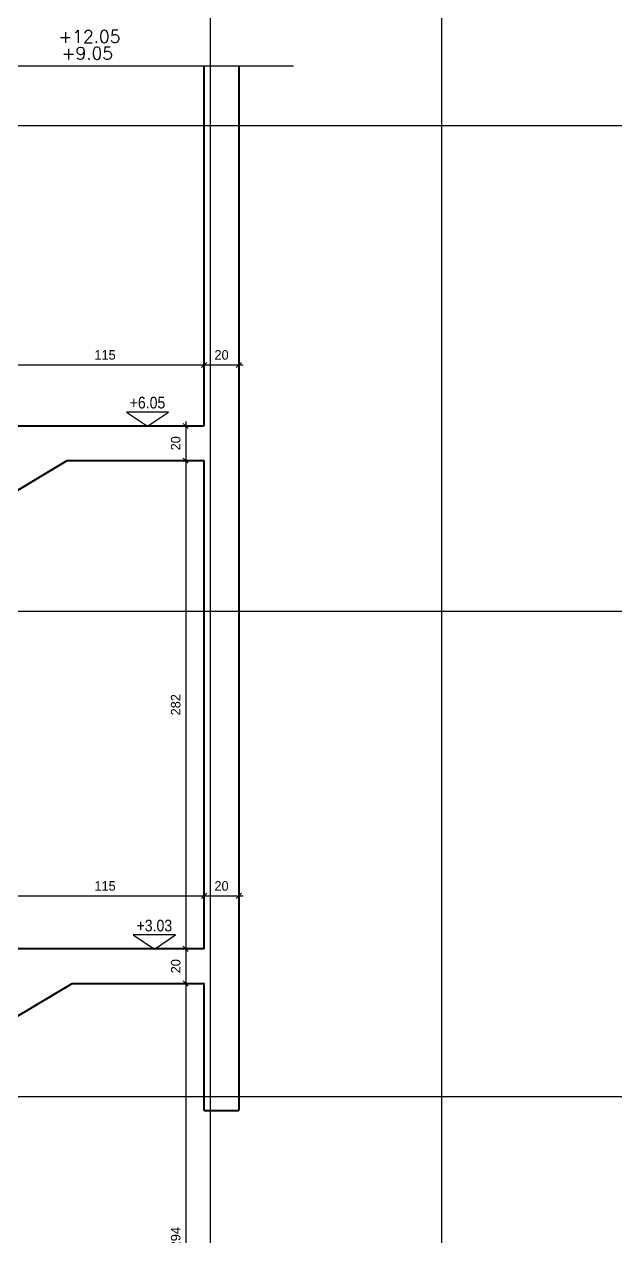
# Model space of a CAD drawing. Header units: inches. Extents: x -5298 to 11252, y 8210 to 22495.
# Drawn here: x 8804 to 9145, y 16194 to 16894 of the extents above; entities that cross this region are included whole.
import ezdxf
from ezdxf.enums import TextEntityAlignment as Align

# ---------------------------------------------------------------- set-up
doc = ezdxf.new("R2010")
doc.units = ezdxf.units.IN
doc.header["$LTSCALE"] = 55
doc.header["$MEASUREMENT"] = 0
doc.layers.get('Defpoints').update_dxf_attribs({"color": 40})
for name, color, linetype in [('BEAM', 3, 'Continuous'), ('break', 1, 'Continuous'), ('dim', 2, 'Continuous'), ('otm', 3, 'Continuous'), ('otm-text', 1, 'Continuous'), ('P-lines', 3, 'Continuous')]:
    doc.layers.add(name, color=color, linetype=linetype)
doc.layers.add('W-Conc', color=3, linetype='Continuous', lineweight=40)
doc.styles.add('danmm', font='danmm.shx', dxfattribs={"width": 0.9})
doc.styles.add('HEBTXT', font='hebtxt-weld.shx')
doc.styles.add('ROMANS', font='romans')
doc.dimstyles.new('25', dxfattribs={"dimtxt": 5.5, "dimasz": 3, "dimexe": 3, "dimexo": 6, "dimgap": 3, "dimtad": 1, "dimdec": 0, "dimrnd": 0.5, "dimtxsty": 'HEBTXT', "dimblk1": 'OBLIQUE', "dimblk2": 'OBLIQUE', "dimsah": 1, "dimcen": 1, "dimdle": 2.5, "dimclre": 9, "dimclrt": 3, "dimazin": 3, "dimtfac": 1, "dimtdec": 0, "dimtix": 1, "dimtmove": 2, "dimatfit": 3, "dimldrblk": 'OBLIQUE'})

# ---------------------------------------------------------------- blocks, each defined once
blk = doc.blocks.new('MF1')
blk.add_lwpolyline([(30, 20), (0, 0), (-30, 20)], close=True)
at = {"style": 'ROMANS'}
blk.add_attdef('0', text='', height=6, dxfattribs=at).set_placement((0, 25), align=Align.CENTER)
blk = doc.blocks.new('_OBLIQUE')
at = {"color": 0, "linetype": 'ByBlock'}
blk.add_line((-0.5, -0.5), (0.5, 0.5), dxfattribs=at)
blk = doc.blocks.new('*D1462')
at = {"layer": 'Defpoints', "color": 0, "linetype": 'Continuous', "ltscale": 5, "transparency": 16777216}
for p in [(8902.25, 16662.16, -0.16), (8897.11, 16642.16), (8897.62, 16642.16, -0.16)]:
    blk.add_point(p, dxfattribs=at)
at = {"layer": 'dim', "color": 0, "linetype": 'Continuous', "lineweight": -2, "ltscale": 5, "transparency": 16777216}
blk.add_line((8897.11, 16664.66), (8897.11, 16639.66), dxfattribs=at)
at = {"layer": 'dim', "color": 9, "linetype": 'Continuous', "lineweight": -2, "ltscale": 5, "transparency": 16777216}
for p, q in [((8896.25, 16662.16), (8894.11, 16662.16)), ((8891.62, 16642.16), (8894.11, 16642.16))]:
    blk.add_line(p, q, dxfattribs=at)
at = {"layer": 'dim', "color": 0, "linetype": 'Continuous', "lineweight": -2, "ltscale": 5, "transparency": 16777216, "xscale": 3, "yscale": 3, "zscale": 3}
for p, rotation in [((8897.11, 16662.16), 90), ((8897.11, 16642.16), 270)]:
    blk.add_blockref('_OBLIQUE', p, dxfattribs=dict(at, rotation=rotation))
at = {"layer": 'dim', "color": 3, "linetype": 'Continuous', "ltscale": 5, "transparency": 16777216, "insert": (8891.36, 16652.16), "char_height": 5.5, "attachment_point": 5, "rotation": 90, "style": 'HEBTXT'}
blk.add_mtext('\\A1;20', dxfattribs=at)
blk = doc.blocks.new('*D1463')
at = {"layer": 'Defpoints', "color": 0, "linetype": 'Continuous', "ltscale": 5, "transparency": 16777216}
for p in [(8897.62, 16642.16, -0.16), (8897.11, 16360.46), (8903.8, 16360.46, 0.34)]:
    blk.add_point(p, dxfattribs=at)
at = {"layer": 'dim', "color": 0, "linetype": 'Continuous', "lineweight": -2, "ltscale": 5, "transparency": 16777216}
blk.add_line((8897.11, 16644.66), (8897.11, 16357.96), dxfattribs=at)
at = {"layer": 'dim', "color": 9, "linetype": 'Continuous', "lineweight": -2, "ltscale": 5, "transparency": 16777216}
for p, q in [((8891.62, 16642.16), (8894.11, 16642.16)), ((8897.8, 16360.46), (8894.11, 16360.46))]:
    blk.add_line(p, q, dxfattribs=at)
at = {"layer": 'dim', "color": 0, "linetype": 'Continuous', "lineweight": -2, "ltscale": 5, "transparency": 16777216, "xscale": 3, "yscale": 3, "zscale": 3}
for p, rotation in [((8897.11, 16642.16), 90), ((8897.11, 16360.46), 270)]:
    blk.add_blockref('_OBLIQUE', p, dxfattribs=dict(at, rotation=rotation))
at = {"layer": 'dim', "color": 3, "linetype": 'Continuous', "ltscale": 5, "transparency": 16777216, "insert": (8891.36, 16501.31), "char_height": 5.5, "attachment_point": 5, "rotation": 90, "style": 'HEBTXT'}
blk.add_mtext('\\A1;282', dxfattribs=at)
blk = doc.blocks.new('*D1464')
at = {"layer": 'Defpoints', "color": 0, "linetype": 'Continuous', "ltscale": 5, "transparency": 16777216}
for p in [(8903.8, 16360.46, 0.34), (8897.11, 16340.46), (8899.51, 16340.46, 0.35)]:
    blk.add_point(p, dxfattribs=at)
at = {"layer": 'dim', "color": 0, "linetype": 'Continuous', "lineweight": -2, "ltscale": 5, "transparency": 16777216}
blk.add_line((8897.11, 16362.96), (8897.11, 16337.96), dxfattribs=at)
at = {"layer": 'dim', "color": 9, "linetype": 'Continuous', "lineweight": -2, "ltscale": 5, "transparency": 16777216}
for p, q in [((8897.8, 16360.46), (8894.11, 16360.46)), ((8893.51, 16340.46), (8894.11, 16340.46))]:
    blk.add_line(p, q, dxfattribs=at)
at = {"layer": 'dim', "color": 0, "linetype": 'Continuous', "lineweight": -2, "ltscale": 5, "transparency": 16777216, "xscale": 3, "yscale": 3, "zscale": 3}
for p, rotation in [((8897.11, 16360.46), 90), ((8897.11, 16340.46), 270)]:
    blk.add_blockref('_OBLIQUE', p, dxfattribs=dict(at, rotation=rotation))
at = {"layer": 'dim', "color": 3, "linetype": 'Continuous', "ltscale": 5, "transparency": 16777216, "insert": (8891.36, 16350.46), "char_height": 5.5, "attachment_point": 5, "rotation": 90, "style": 'HEBTXT'}
blk.add_mtext('\\A1;20', dxfattribs=at)
blk = doc.blocks.new('*D1465')
at = {"layer": 'Defpoints', "color": 0, "linetype": 'Continuous', "ltscale": 5, "transparency": 16777216}
for p in [(8899.51, 16340.46, 0.35), (8897.11, 16047.16), (8902.25, 16047.16, -0.31)]:
    blk.add_point(p, dxfattribs=at)
at = {"layer": 'dim', "color": 0, "linetype": 'Continuous', "lineweight": -2, "ltscale": 5, "transparency": 16777216}
blk.add_line((8897.11, 16342.96), (8897.11, 16044.66), dxfattribs=at)
at = {"layer": 'dim', "color": 9, "linetype": 'Continuous', "lineweight": -2, "ltscale": 5, "transparency": 16777216}
for p, q in [((8893.51, 16340.46), (8894.11, 16340.46)), ((8896.25, 16047.16), (8894.11, 16047.16))]:
    blk.add_line(p, q, dxfattribs=at)
at = {"layer": 'dim', "color": 0, "linetype": 'Continuous', "lineweight": -2, "ltscale": 5, "transparency": 16777216, "xscale": 3, "yscale": 3, "zscale": 3}
for p, rotation in [((8897.11, 16340.46), 90), ((8897.11, 16047.16), 270)]:
    blk.add_blockref('_OBLIQUE', p, dxfattribs=dict(at, rotation=rotation))
at = {"layer": 'dim', "color": 3, "linetype": 'Continuous', "ltscale": 5, "transparency": 16777216, "insert": (8891.36, 16193.81), "char_height": 5.5, "attachment_point": 5, "rotation": 90, "style": 'HEBTXT'}
blk.add_mtext('\\A1;294', dxfattribs=at)
blk = doc.blocks.new('*D1478')
at = {"layer": 'Defpoints', "color": 0, "linetype": 'Continuous', "ltscale": 5, "transparency": 16777216}
for p in [(8907.81, 16391.01), (8907.81, 16372.27, 0.34), (8793.3, 16360.46, -0.82)]:
    blk.add_point(p, dxfattribs=at)
at = {"layer": 'dim', "color": 0, "linetype": 'Continuous', "lineweight": -2, "ltscale": 5, "transparency": 16777216}
blk.add_line((8790.8, 16391.01), (8910.31, 16391.01), dxfattribs=at)
at = {"layer": 'dim', "color": 9, "linetype": 'Continuous', "lineweight": -2, "ltscale": 5, "transparency": 16777216}
for p, q in [((8793.3, 16366.46), (8793.3, 16394.01)), ((8907.81, 16378.27), (8907.81, 16394.01))]:
    blk.add_line(p, q, dxfattribs=at)
at = {"layer": 'dim', "color": 0, "linetype": 'Continuous', "lineweight": -2, "ltscale": 5, "transparency": 16777216, "xscale": 3, "yscale": 3, "zscale": 3, "rotation": 180}
blk.add_blockref('_OBLIQUE', (8793.3, 16391.01), dxfattribs=at)
at = {"layer": 'dim', "color": 0, "linetype": 'Continuous', "lineweight": -2, "ltscale": 5, "transparency": 16777216, "xscale": 3, "yscale": 3, "zscale": 3}
blk.add_blockref('_OBLIQUE', (8907.81, 16391.01), dxfattribs=at)
at = {"layer": 'dim', "color": 3, "linetype": 'Continuous', "ltscale": 5, "transparency": 16777216, "insert": (8850.56, 16396.76), "char_height": 5.5, "attachment_point": 5, "style": 'HEBTXT'}
blk.add_mtext('\\A1;115', dxfattribs=at)
blk = doc.blocks.new('*D1479')
at = {"layer": 'Defpoints', "color": 0, "linetype": 'Continuous', "ltscale": 5, "transparency": 16777216}
for p in [(8927.81, 16391.01), (8927.81, 16380.82, 0.38), (8907.81, 16372.27, 0.34)]:
    blk.add_point(p, dxfattribs=at)
at = {"layer": 'dim', "color": 0, "linetype": 'Continuous', "lineweight": -2, "ltscale": 5, "transparency": 16777216}
blk.add_line((8905.31, 16391.01), (8930.31, 16391.01), dxfattribs=at)
at = {"layer": 'dim', "color": 9, "linetype": 'Continuous', "lineweight": -2, "ltscale": 5, "transparency": 16777216}
for p, q in [((8907.81, 16378.27), (8907.81, 16394.01)), ((8927.81, 16386.82), (8927.81, 16394.01))]:
    blk.add_line(p, q, dxfattribs=at)
at = {"layer": 'dim', "color": 0, "linetype": 'Continuous', "lineweight": -2, "ltscale": 5, "transparency": 16777216, "xscale": 3, "yscale": 3, "zscale": 3, "rotation": 180}
blk.add_blockref('_OBLIQUE', (8907.81, 16391.01), dxfattribs=at)
at = {"layer": 'dim', "color": 0, "linetype": 'Continuous', "lineweight": -2, "ltscale": 5, "transparency": 16777216, "xscale": 3, "yscale": 3, "zscale": 3}
blk.add_blockref('_OBLIQUE', (8927.81, 16391.01), dxfattribs=at)
at = {"layer": 'dim', "color": 3, "linetype": 'Continuous', "ltscale": 5, "transparency": 16777216, "insert": (8917.81, 16396.76), "char_height": 5.5, "attachment_point": 5, "style": 'HEBTXT'}
blk.add_mtext('\\A1;20', dxfattribs=at)
blk = doc.blocks.new('*D1510')
at = {"layer": 'Defpoints', "color": 0, "linetype": 'Continuous', "ltscale": 5, "transparency": 16777216}
for p in [(8907.81, 16697.37), (8907.81, 16666.5, 0.31), (8793.31, 16662.16, -0.16)]:
    blk.add_point(p, dxfattribs=at)
at = {"layer": 'dim', "color": 9, "linetype": 'Continuous', "lineweight": -2, "ltscale": 5, "transparency": 16777216}
for p, q in [((8793.31, 16668.16), (8793.31, 16700.37)), ((8907.81, 16672.5), (8907.81, 16700.37))]:
    blk.add_line(p, q, dxfattribs=at)
at = {"layer": 'dim', "color": 0, "linetype": 'Continuous', "lineweight": -2, "ltscale": 5, "transparency": 16777216}
blk.add_line((8790.81, 16697.37), (8910.31, 16697.37), dxfattribs=at)
at = {"layer": 'dim', "color": 0, "linetype": 'Continuous', "lineweight": -2, "ltscale": 5, "transparency": 16777216, "xscale": 3, "yscale": 3, "zscale": 3, "rotation": 180}
blk.add_blockref('_OBLIQUE', (8793.31, 16697.37), dxfattribs=at)
at = {"layer": 'dim', "color": 0, "linetype": 'Continuous', "lineweight": -2, "ltscale": 5, "transparency": 16777216, "xscale": 3, "yscale": 3, "zscale": 3}
blk.add_blockref('_OBLIQUE', (8907.81, 16697.37), dxfattribs=at)
at = {"layer": 'dim', "color": 3, "linetype": 'Continuous', "ltscale": 5, "transparency": 16777216, "insert": (8850.56, 16703.12), "char_height": 5.5, "attachment_point": 5, "style": 'HEBTXT'}
blk.add_mtext('\\A1;115', dxfattribs=at)
blk = doc.blocks.new('*D1511')
at = {"layer": 'Defpoints', "color": 0, "linetype": 'Continuous', "ltscale": 5, "transparency": 16777216}
for p in [(8927.81, 16697.37), (8927.81, 16690.6, 0.36), (8907.81, 16666.5, 0.31)]:
    blk.add_point(p, dxfattribs=at)
at = {"layer": 'dim', "color": 9, "linetype": 'Continuous', "lineweight": -2, "ltscale": 5, "transparency": 16777216}
for p, q in [((8907.81, 16672.5), (8907.81, 16700.37)), ((8927.81, 16696.6), (8927.81, 16700.37))]:
    blk.add_line(p, q, dxfattribs=at)
at = {"layer": 'dim', "color": 0, "linetype": 'Continuous', "lineweight": -2, "ltscale": 5, "transparency": 16777216}
blk.add_line((8905.31, 16697.37), (8930.31, 16697.37), dxfattribs=at)
at = {"layer": 'dim', "color": 0, "linetype": 'Continuous', "lineweight": -2, "ltscale": 5, "transparency": 16777216, "xscale": 3, "yscale": 3, "zscale": 3, "rotation": 180}
blk.add_blockref('_OBLIQUE', (8907.81, 16697.37), dxfattribs=at)
at = {"layer": 'dim', "color": 0, "linetype": 'Continuous', "lineweight": -2, "ltscale": 5, "transparency": 16777216, "xscale": 3, "yscale": 3, "zscale": 3}
blk.add_blockref('_OBLIQUE', (8927.81, 16697.37), dxfattribs=at)
at = {"layer": 'dim', "color": 3, "linetype": 'Continuous', "ltscale": 5, "transparency": 16777216, "insert": (8917.81, 16703.12), "char_height": 5.5, "attachment_point": 5, "style": 'HEBTXT'}
blk.add_mtext('\\A1;20', dxfattribs=at)

msp = doc.modelspace()

# ---------------------------------------------------------------- linework, layer by layer
at = {"layer": 'BEAM', "color": 5}
for p, q in [((8911.414, 11513.244), (8911.414, 18236.017)), ((9044.908, 11513.244), (9044.908, 18236.017)), ((7576.475, 16835.44), (10780.328, 16835.44)), ((7576.475, 16555.324), (10780.328, 16555.324)), ((7576.475, 16275.208), (10780.328, 16275.208))]:
    msp.add_line(p, q, dxfattribs=at)
at = {"layer": 'BEAM', "linetype": 'Continuous', "elevation": -0.105}
msp.add_lwpolyline([(8907.811, 16340.46), (8831.512, 16340.46)], dxfattribs=at)
at = {"layer": 'break', "elevation": -0.163}
msp.add_lwpolyline([(8959.386, 16869.685), (8662.453, 16869.685), (8657.278, 16887.105), (8657.278, 16855.009), (8651.153, 16869.685), (8385.393, 16869.685)], dxfattribs=at)
at = {"layer": 'W-Conc', "ltscale": 5}
for p, q in [((8907.811, 16662.16, -0.14), (8907.811, 16869.685, -0.163)), ((8927.808, 16869.685, -0.101), (8927.807, 16267.16, -0.062)), ((8559.97, 16482.16, -0.616), (8828.716, 16642.16, -0.616)), ((8907.811, 16360.46, -0.107), (8907.811, 16642.16, -0.138)), ((8577.379, 16189.16, -1.271), (8831.512, 16340.46, -1.271)), ((8907.811, 16267.16, -0.097), (8907.811, 16340.46, -0.105)), ((8907.811, 16267.16, -0.954), (8927.807, 16267.16, -0.954))]:
    msp.add_line(p, q, dxfattribs=at)
for points, elevation in [([(8569.309, 16512.16), (8569.309, 16512.16), (8569.309, 16528.83), (8597.309, 16528.83), (8597.309, 16545.5), (8625.309, 16545.5), (8625.309, 16562.17), (8653.309, 16562.17), (8653.309, 16578.84), (8681.309, 16578.84), (8681.309, 16595.51), (8709.309, 16595.51), (8709.309, 16612.18), (8737.309, 16612.18), (8737.309, 16628.85), (8765.309, 16628.85), (8765.309, 16645.52), (8793.309, 16645.52), (8793.309, 16662.16), (8907.81, 16662.16)], -0.616), ([(8828.717, 16642.16), (8907.81, 16642.16)], -0.616), ([(8907.811, 16360.46), (8793.301, 16360.46)], -0.107)]:
    msp.add_lwpolyline(points, dxfattribs=dict(at, elevation=elevation))
msp.add_polyline3d([(8831.512, 16340.46, -0.327), (8907.811, 16340.46, -0.105)], dxfattribs=at)

# ---------------------------------------------------------------- block references
at = {"layer": 'P-lines', "color": 3}
ref = msp.add_blockref('MF1', (8875.053, 16662.085, -0.616), dxfattribs=dict(at, xscale=-0.4065600000089035, yscale=0.4065600000089035, zscale=0.4065600000089035))
ref.add_attrib('-3.25', '+6.05', dxfattribs={"layer": 'otm-text', "height": 6.75, "style": 'danmm', "width": 0.9}).set_placement((8875.053, 16672.249, -0.616), align=Align.CENTER)
ref = msp.add_blockref('MF1', (8879.017, 16360.385, -0.107), dxfattribs=dict(at, xscale=-0.4065600000089035, yscale=0.4065600000089035, zscale=0.4065600000089035))
ref.add_attrib('-3.25', '+3.03', dxfattribs={"layer": 'otm-text', "height": 6.75, "style": 'danmm', "width": 0.9}).set_placement((8879.017, 16370.549, -0.107), align=Align.CENTER)

# ---------------------------------------------------------------- texts
at = {"layer": 'otm', "color": 1, "style": 'ROMANS'}
for s, p in [('+12.05', (8823.635, 16883.268, -0.584)), ('+9.05', (8825.486, 16873.574, -0.584))]:
    msp.add_text(s, height=7.2, dxfattribs=at).set_placement(p)

# ---------------------------------------------------------------- dimensions: what is measured, and where the dimension line sits
at = {"layer": 'dim', "linetype": 'Continuous', "ltscale": 5}
for base, p1, p2, picture, middle in [((8907.811, 16697.374, -0.451), (8793.309, 16662.16, -0.616), (8907.811, 16666.5, -0.141), '*D1510', (8850.56, 16703.124, -0.451)), ((8927.807, 16697.374, -0.451), (8907.811, 16666.5, -0.141), (8927.807, 16690.604, -0.09), '*D1511', (8917.809, 16703.124, -0.451)), ((8907.811, 16391.015, -0.451), (8793.301, 16360.46, -1.271), (8907.811, 16372.266, -0.109), '*D1478', (8850.556, 16396.765, -0.451)), ((8927.807, 16391.015, -0.451), (8907.811, 16372.266, -0.109), (8927.807, 16380.816, -0.069), '*D1479', (8917.809, 16396.765, -0.451))]:
    dim = msp.add_linear_dim(base=base, p1=p1, p2=p2, dimstyle='25', dxfattribs=at)
    dim.commit()
    dim.dimension.update_dxf_attribs({"geometry": picture, "text_midpoint": middle})
for base, p1, p2, picture, middle in [((8897.114, 16642.16, -0.451), (8902.252, 16662.16, -0.616), (8897.623, 16642.16, -0.616), '*D1462', (8891.364, 16652.16, -0.451)), ((8897.114, 16360.46, -0.451), (8897.623, 16642.16, -0.616), (8903.801, 16360.46, -0.107), '*D1463', (8891.364, 16501.31, -0.451)), ((8897.114, 16340.46, -0.451), (8903.801, 16360.46, -0.107), (8899.511, 16340.46, -0.105), '*D1464', (8891.364, 16350.46, -0.451)), ((8897.114, 16047.16, -0.451), (8899.511, 16340.46, -0.105), (8902.252, 16047.16, -0.762), '*D1465', (8891.364, 16193.81, -0.451))]:
    dim = msp.add_linear_dim(base=base, p1=p1, p2=p2, angle=90, dimstyle='25', dxfattribs=at)
    dim.commit()
    dim.dimension.update_dxf_attribs({"geometry": picture, "text_midpoint": middle})

doc.saveas('drawing.dxf')
